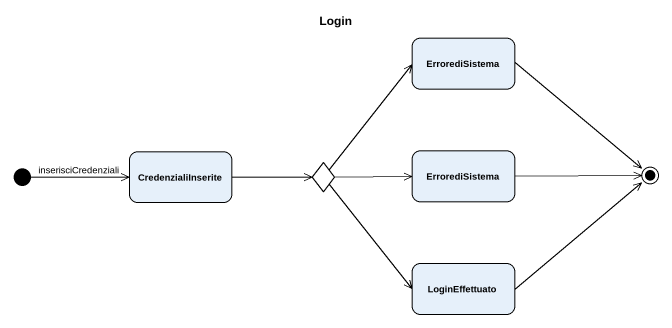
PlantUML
@startuml
title Login
hide empty description
state ErrorediSistema
state CredenzialiInserite
state choice1 <<choice>>
state "ErrorediSistema" as ErrorediSistema_2
state LoginEffettuato
[*] -right-> CredenzialiInserite : inserisciCredenziali
CredenzialiInserite -right-> choice1
choice1 -up-> ErrorediSistema
choice1 -right-> ErrorediSistema_2
choice1 --> LoginEffettuato
ErrorediSistema -right-> [*]
ErrorediSistema_2 -right-> [*]
LoginEffettuato -up-> [*]
@enduml
